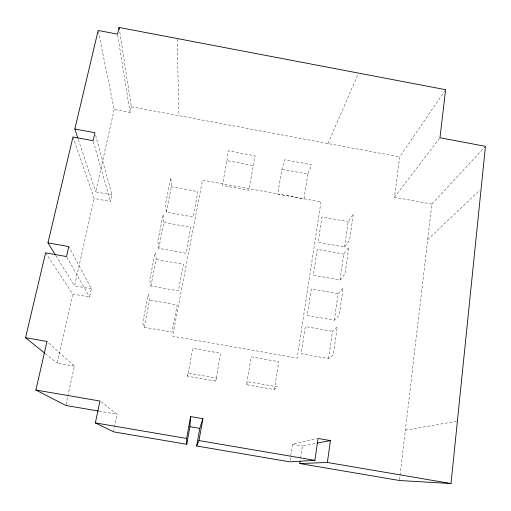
<?xml version="1.0" encoding="UTF-8"?>
<svg xmlns="http://www.w3.org/2000/svg" width="511" height="511" viewBox="0 0 511 511"><rect width="100%" height="100%" fill="white"/><g stroke="black" fill="none" stroke-linecap="round" stroke-linejoin="round"><path stroke-width="0.38" stroke-dasharray="2.56 1.92" d="M187.69 376.243L187.709 373.094L216.696 378.134L215.712 381.11L187.69 376.243L192.839 348.374L220.618 353.242L215.712 381.11M399.551 479.72L431.859 204.113L485.45 146.325M226.941 160.671L228.213 150.828L255.206 155.829L248.729 190.284L222.362 185.442L226.941 160.671L253.098 165.507M431.859 204.113L394.473 197.208L399.685 156.909L444.711 91.009M328.547 358.581L332.437 331.383L337.286 326.823L333.306 354.896L328.547 358.581L301.177 353.765L305.303 326.574L332.437 331.383M344.542 247.107L348.176 221.704L353.363 213.777L349.658 239.934L344.542 247.107L318.123 242.303L321.968 216.913L348.176 221.704M334.328 320.256L338.129 293.684L343.105 287.936L339.221 315.344L334.328 320.256L307.283 315.447L311.308 288.875L338.129 293.684M340.026 280.028L343.731 254.101L348.828 247.139L345.046 273.858L340.026 280.028L313.326 275.225L317.248 249.304L343.731 254.101M300.628 458.188L302.429 445.943L316.43 443.261M290.031 460.309L292.445 444.231L316.481 438.808M307.846 174.085L303.93 198.849L277.722 194.039L281.848 169.275L284.876 159.745L311.697 164.721L307.846 174.085L281.848 169.275M274.375 389.535L278.776 361.692L251.169 356.857L246.532 384.7L274.375 389.535L277.352 386.859L248.563 381.851L246.532 384.7M150.917 285.956L156.251 259.435L155.229 252.498L149.704 279.849L150.917 285.956L178.377 290.842L183.481 264.315L156.251 259.435M158.749 248.346L163.961 222.432L163.201 214.365L157.81 241.064L158.749 248.346L185.883 253.226L190.865 227.312L163.961 222.432M166.273 212.116L171.364 186.79L170.853 177.662L165.59 203.742L166.273 212.116L193.081 216.99L197.955 191.657L171.364 186.79M144.159 327.264L149.621 300.066L148.356 294.413L142.697 322.486L144.159 327.264L171.977 332.15L177.196 304.952L149.621 300.066M113.563 431.846L117.147 414.236L101.178 401.972M65.957 404.674L67.644 396.977M67.816 396.204L74.408 366.176L47.018 341.444M45.6 252.836L72.709 294.036L89.585 297.019L91.38 288.836L68.787 246.583M72.971 136.999L94.19 198.517L110.548 201.487L112.005 194.844L95.123 133.48M98.297 31.241L114.215 109.475L130.094 112.433L131.327 106.805L119.306 29.025M74.408 366.176L57.155 363.187L72.709 294.036M91.38 288.836L74.549 285.853L94.19 198.517M112.005 194.844L95.685 191.874L114.215 109.475M327.96 143.514L358.205 73.82M394.473 197.208L439.977 137.772M427.694 239.627L479.95 190.015M405.357 430.16L457.396 421.141M99.249 411.17L117.147 414.236M292.445 444.231L302.429 445.943M131.327 106.805L399.685 156.909M45.383 353.695L57.155 363.187M55.852 255.615L74.549 285.853M66.89 257.25L89.585 297.019M78.368 139.605L95.685 191.874M93.296 141.47L110.548 201.487M117.658 34.933L130.094 112.433M177.17 39.321L178.946 115.697M320.972 201.909L297.147 358.07L172.603 336.206L202.49 180.14L320.972 201.909"/><path stroke-width="0.77" d="M299.842 463.547L399.455 480.506L451.021 483.547L485.45 146.325L439.977 137.772L445.611 89.693L119.063 27.453L117.53 34.148L98.138 30.462L74.855 129.002L94.912 132.713L93.079 140.71L72.971 136.999L47.957 242.846L68.787 246.583L66.494 256.567L45.6 252.836L25.55 337.707L47.018 341.444L35.872 390.027L99.952 401.026L95.365 422.904L113.563 431.846L186.732 444.295L189.926 426.685L190.603 416.586L202.893 418.694L198.996 440.571L196.658 445.988L289.801 461.842L314.904 460.334L318.027 438.457L330.425 440.584L327.385 462.468L299.842 463.547L300.181 461.254M196.658 445.988L199.801 428.378L202.893 418.694M186.732 444.295L186.63 438.464L190.603 416.586M317.21 443.114L330.425 440.584M95.365 422.904L186.63 438.464M198.996 440.571L314.904 460.334M327.385 462.468L451.021 483.547M98.47 411.036L65.785 405.447L35.872 390.027M189.926 426.685L199.801 428.378M25.55 337.707L44.764 353.197M47.957 242.846L55.437 254.944M74.855 129.002L77.87 138.091M119.063 27.453L119.306 29.025"/></g></svg>
